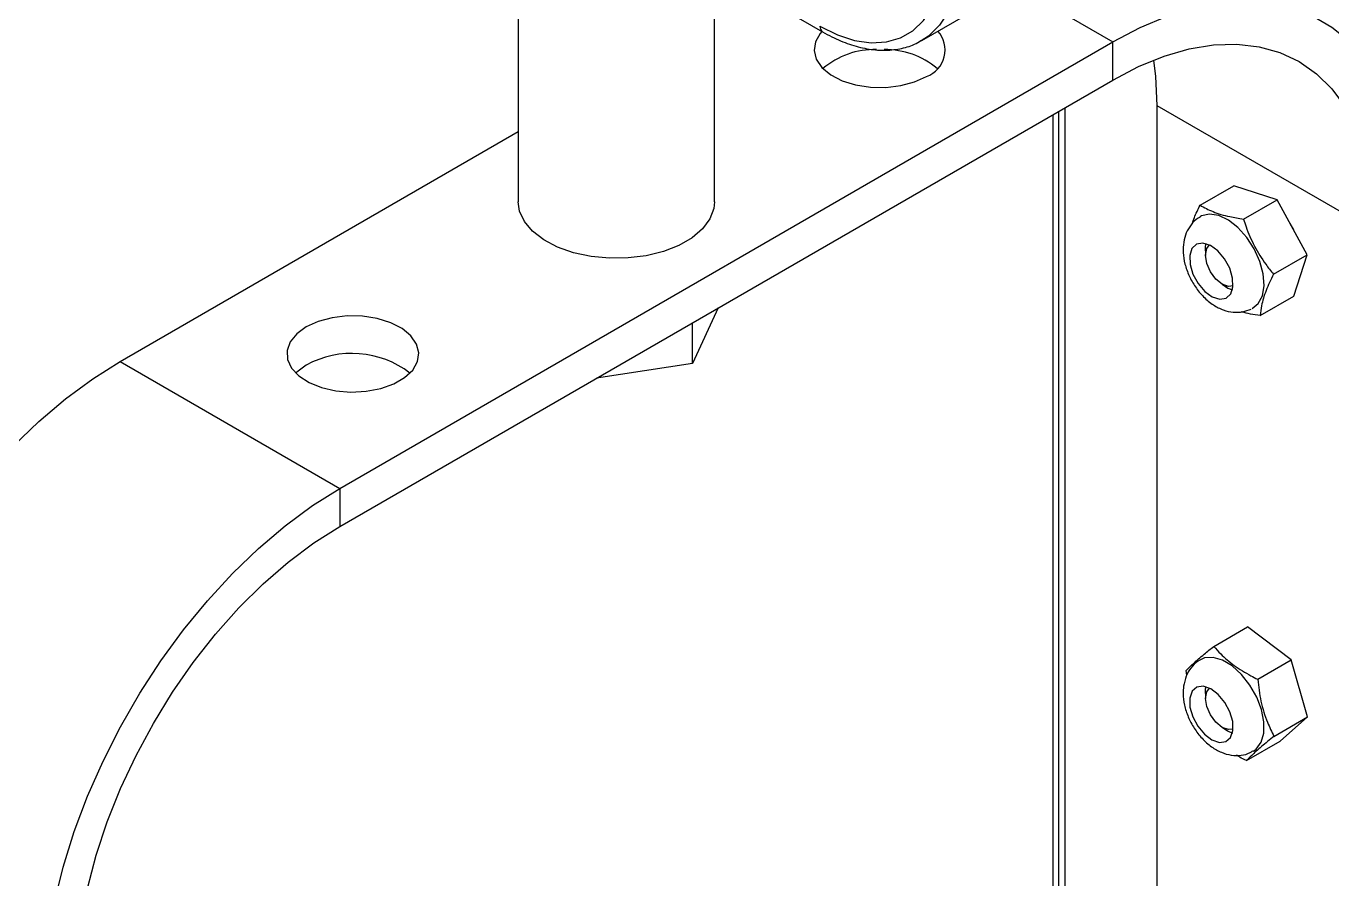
# Model space of a CAD drawing. Extents: x 8 to 113, y 1 to 87.
# Drawn here: x 77.29 to 82.55, y 13.46 to 16.89 of the extents above; entities that cross this region are included whole.
import ezdxf

# ---------------------------------------------------------------- set-up
doc = ezdxf.new("R2010")
doc.units = 0
doc.header["$MEASUREMENT"] = 0
doc.layers.add('OBJECT', color=7, linetype='CONTINUOUS')

msp = doc.modelspace()

# ---------------------------------------------------------------- linework, layer by layer
at = {"layer": 'OBJECT'}
for p, q in [((79.274, 17.1347), (79.274, 16.1789)), ((80.064, 16.1789), (80.064, 17.1027)), ((80.098, 17.0935), (80.4986, 16.8622)), ((81.2661, 17.0531), (81.6666, 16.8218)), ((80.8986, 16.8276), (81.204, 17.0039)), ((78.5554, 15.0257), (81.6666, 16.8218)), ((81.6666, 16.6683), (81.6666, 16.8218)), ((78.5554, 14.8722), (81.6666, 16.6683)), ((81.4743, 16.5573), (81.4743, 12.854)), ((81.8434, 16.5661), (82.7273, 16.0558)), ((81.8434, 16.5661), (81.8434, 10.7293)), ((81.4248, 16.5287), (81.4248, 12.8826)), ((81.4479, 16.5421), (81.4479, 12.8908)), ((77.6715, 15.536), (79.274, 16.4611)), ((82.0181, 16.1647), (82.1533, 16.2428)), ((82.3276, 16.1869), (82.1533, 16.2428)), ((82.1924, 16.1089), (82.3276, 16.1869)), ((82.4484, 15.9652), (82.3276, 16.1869)), ((82.0398, 15.9849), (82.0398, 15.9636)), ((82.3132, 15.8872), (82.4484, 15.9652)), ((82.3948, 15.7994), (82.4484, 15.9652)), ((82.1071, 15.847), (82.1255, 15.8364)), ((82.2596, 15.7214), (82.3948, 15.7994)), ((80.0788, 15.7517), (79.9752, 15.5286)), ((79.9752, 15.5286), (79.9752, 15.6919)), ((77.6715, 15.536), (78.5554, 15.0257)), ((79.9752, 15.5286), (79.5887, 15.4688)), ((78.5554, 15.0257), (78.5554, 14.8722)), ((82.0731, 14.3903), (82.2083, 14.4683)), ((82.385, 14.3361), (82.2083, 14.4683)), ((82.2498, 14.2581), (82.385, 14.3361)), ((82.4507, 14.1064), (82.385, 14.3361)), ((81.9646, 14.2744), (81.9622, 14.2927)), ((82.0407, 14.228), (82.0387, 14.2178)), ((82.0398, 14.2023), (82.0398, 14.1811)), ((82.3155, 14.0284), (82.4507, 14.1064)), ((82.3398, 14.0089), (82.4507, 14.1064)), ((82.1071, 14.0645), (82.1255, 14.0539)), ((82.2046, 13.9308), (82.3398, 14.0089))]:
    msp.add_line(p, q, dxfattribs=at)
at = {"layer": 'OBJECT', "flags": 128}
for points in [[(80.4882, 16.8851), (80.5587, 16.8503), (80.6277, 16.8278), (80.6938, 16.8181), (80.7558, 16.8214), (80.8124, 16.8376), (80.8623, 16.8665), (80.9046, 16.9073), (80.9385, 16.9594), (80.9632, 17.0215), (80.9782, 17.0925), (80.9832, 17.171)], [(81.0539, 17.171), (81.0485, 17.0869), (81.0324, 17.0108), (81.006, 16.9442), (80.9697, 16.8885), (80.9244, 16.8447), (80.8959, 16.8261)], [(81.6666, 16.8218), (81.7768, 16.8795), (81.8859, 16.925), (81.9933, 16.9578), (82.0978, 16.9777), (82.1987, 16.9845), (82.295, 16.9781), (82.3859, 16.9587), (82.4707, 16.9263), (82.5487, 16.8813), (82.6191, 16.824), (82.6814, 16.755), (82.7351, 16.6747), (82.7796, 16.5839), (82.8147, 16.4835), (82.8399, 16.3741), (82.8551, 16.2568), (82.8602, 16.1326)], [(80.4959, 16.8638), (80.4891, 16.856), (80.4697, 16.8222), (80.4643, 16.7868), (80.4733, 16.7516), (80.496, 16.7185), (80.5314, 16.6893), (80.5774, 16.6657), (80.6317, 16.6488), (80.6912, 16.6396), (80.7528, 16.6385), (80.8132, 16.6457), (80.8691, 16.6608), (80.9174, 16.6828)], [(81.6666, 16.6683), (81.7706, 16.7225), (81.8735, 16.7643), (81.9745, 16.7933), (82.0725, 16.8094), (82.1666, 16.8123), (82.2559, 16.8021), (82.3395, 16.7788), (82.4166, 16.7426), (82.4865, 16.6939), (82.5485, 16.6331), (82.602, 16.5609), (82.6465, 16.4779), (82.6816, 16.385), (82.7069, 16.283), (82.7222, 16.1729), (82.7273, 16.0558)], [(81.8306, 16.7483), (81.8383, 16.6832), (81.8434, 16.5661)], [(80.064, 16.1789), (80.0613, 16.1518), (80.0453, 16.1095), (80.0157, 16.0696), (79.9736, 16.0337), (79.9205, 16.0031), (79.8583, 15.9788), (79.7893, 15.9617), (79.7159, 15.9525), (79.6409, 15.9515), (79.5668, 15.9587), (79.4965, 15.9738), (79.4323, 15.9964), (79.3768, 16.0255), (79.3318, 16.0602), (79.2989, 16.0992), (79.2795, 16.1411), (79.274, 16.1789)], [(82.227, 15.7492), (82.2521, 15.7693), (82.2687, 15.8008), (82.2754, 15.8414), (82.272, 15.8885), (82.2586, 15.9387), (82.2361, 15.9887), (82.206, 16.0351), (82.1705, 16.0747), (82.132, 16.1047), (82.0929, 16.1233), (82.0561, 16.129), (82.0241, 16.1216), (82.0196, 16.1192)], [(82.3794, 16.0918), (82.3941, 16.0652), (82.3956, 16.0621)], [(82.1227, 15.7905), (82.1412, 15.8077), (82.1504, 15.836), (82.149, 15.872), (82.1373, 15.9113), (82.1167, 15.9491), (82.0896, 15.981), (82.0594, 16.003), (82.0296, 16.0125), (82.0039, 16.0084), (81.9854, 15.9912), (81.9762, 15.9629), (81.9776, 15.9269), (81.9893, 15.8876), (82.0099, 15.8498), (82.037, 15.8179), (82.0672, 15.7959), (82.097, 15.7864), (82.1227, 15.7905)], [(82.0407, 16.0105), (82.0385, 15.9988), (82.0398, 15.963)], [(82.1508, 15.8403), (82.1329, 15.838), (82.1071, 15.847), (82.0813, 15.8678), (82.0595, 15.8973), (82.0449, 15.9309), (82.0398, 15.9637), (82.0449, 15.9905), (82.0559, 16.0048)], [(82.1066, 15.8473), (82.1294, 15.8318), (82.1481, 15.8243)], [(78.4206, 15.675), (78.3824, 15.6471), (78.3564, 15.6148), (78.3439, 15.58), (78.3457, 15.5444), (78.3616, 15.51), (78.3909, 15.4787), (78.4319, 15.4521), (78.4824, 15.4317), (78.5397, 15.4186), (78.6007, 15.4134), (78.6621, 15.4165), (78.7206, 15.4277), (78.7731, 15.4464), (78.8166, 15.4716), (78.849, 15.5018), (78.8684, 15.5356), (78.8738, 15.5711), (78.8648, 15.6063), (78.8421, 15.6394), (78.8067, 15.6685), (78.7607, 15.6922), (78.7064, 15.7091), (78.6469, 15.7183), (78.5852, 15.7193), (78.5249, 15.7121), (78.469, 15.6971), (78.4206, 15.675)], [(76.4779, 13.4686), (76.483, 13.5987), (76.4982, 13.7336), (76.5234, 13.8721), (76.5585, 14.0131), (76.603, 14.1552), (76.6567, 14.2974), (76.719, 14.4384), (76.7894, 14.577), (76.8673, 14.7121), (76.9522, 14.8424), (77.0431, 14.9668), (77.1394, 15.0844), (77.2403, 15.194), (77.3448, 15.2948), (77.4521, 15.3859), (77.5613, 15.4665), (77.6715, 15.536)], [(78.4206, 15.5215), (78.3824, 15.4936), (78.3786, 15.4899)], [(77.3618, 12.9584), (77.3668, 13.0885), (77.3821, 13.2234), (77.4073, 13.3619), (77.4424, 13.5028), (77.4869, 13.645), (77.5405, 13.7872), (77.6028, 13.9282), (77.6733, 14.0668), (77.7512, 14.2018), (77.836, 14.3321), (77.927, 14.4566), (78.0233, 14.5741), (78.1242, 14.6838), (78.2287, 14.7846), (78.336, 14.8757), (78.4452, 14.9563), (78.5554, 15.0257)], [(77.4947, 13.0351), (77.4998, 13.1581), (77.5151, 13.2858), (77.5404, 13.417), (77.5754, 13.5504), (77.6199, 13.6848), (77.6734, 13.8188), (77.7355, 13.9511), (77.8054, 14.0805), (77.8825, 14.2058), (77.9661, 14.3256), (78.0554, 14.439), (78.1495, 14.5447), (78.2475, 14.6418), (78.3484, 14.7292), (78.4514, 14.8063), (78.5554, 14.8722)], [(82.2315, 13.9691), (82.2431, 13.9774), (82.2632, 14.0045), (82.274, 14.0418), (82.2746, 14.0867), (82.265, 14.1361), (82.246, 14.1866), (82.2187, 14.2348), (82.1851, 14.2774), (82.1475, 14.3116), (82.1083, 14.3349), (82.0703, 14.3458), (82.0361, 14.3436), (82.0195, 14.3366)], [(81.9764, 14.1819), (81.9773, 14.1462), (81.9885, 14.107), (82.0088, 14.069), (82.0356, 14.0367), (82.0657, 14.0142), (82.0956, 14.004), (82.1216, 14.0075), (82.1405, 14.0241), (82.1502, 14.052), (82.1493, 14.0876), (82.1381, 14.1269), (82.1179, 14.1649), (82.091, 14.1971), (82.0609, 14.2197), (82.031, 14.2299), (82.005, 14.2264), (81.9861, 14.2098), (81.9764, 14.1819)], [(82.0387, 14.2178), (82.0395, 14.1821), (82.0398, 14.1805)], [(82.1508, 14.0578), (82.1329, 14.0555), (82.1071, 14.0645), (82.0813, 14.0853), (82.0595, 14.1148), (82.0449, 14.1484), (82.0398, 14.1812), (82.0449, 14.2079), (82.0559, 14.2223)], [(82.1066, 14.0648), (82.128, 14.0501), (82.1481, 14.0418)]]:
    msp.add_lwpolyline(points, dxfattribs=at)
at = {"layer": 'OBJECT'}
for centre, radius, start, end in [((80.5133, 16.8827), 0.0252, 174.3805, 234.2928), ((80.8791, 16.789), 0.1128, 289.871, 42.1377), ((80.7076, 16.4706), 0.3203, 88.4488, 130.4146), ((80.7516, 16.4691), 0.3216, 49.7269, 90.8608), ((78.6051, 15.1846), 0.3841, 52.6344, 118.7034)]:
    msp.add_arc(centre, radius, start, end, dxfattribs=at)
for points, knots in [([(80.4986, 16.8622), (80.511, 16.8554), (80.5471, 16.8354), (80.607, 16.8107), (80.6771, 16.7923), (80.7452, 16.7859), (80.8093, 16.7925), (80.8598, 16.8063), (80.8859, 16.822), (80.8947, 16.8272)], [0, 0, 0, 0, 0.0889152, 0.2572873, 0.425706, 0.592987, 0.7578183, 0.9192712, 1, 1, 1, 1]), ([(81.9868, 16.091), (81.9893, 16.099), (81.9967, 16.1221), (82.0097, 16.1479), (82.0181, 16.1647)], [0, 0, 0, 0, 0.348117, 1, 1, 1, 1]), ([(82.0181, 16.1647), (82.0346, 16.1557), (82.0683, 16.1373), (82.1292, 16.1193), (82.1737, 16.112), (82.1924, 16.1089)], [0, 0, 0, 0, 0.359917, 0.730732, 1, 1, 1, 1]), ([(82.0201, 16.1182), (82.0168, 16.1166), (82.0014, 16.1096), (81.9807, 16.0872), (81.9609, 16.054), (81.9505, 16.0157), (81.9486, 15.9735), (81.9559, 15.9276), (81.9728, 15.8804), (81.9983, 15.8351), (82.0314, 15.7947), (82.0695, 15.7631), (82.1101, 15.7424), (82.1504, 15.733), (82.1892, 15.7339), (82.2123, 15.7429), (82.2232, 15.7471)], [0, 0, 0, 0, 0.019655, 0.089942, 0.15761, 0.226558, 0.300167, 0.379629, 0.462318, 0.545509, 0.629968, 0.717085, 0.79572, 0.868683, 0.937905, 1, 1, 1, 1]), ([(82.1924, 16.1089), (82.1959, 16.0986), (82.2082, 16.0617), (82.2353, 15.999), (82.2745, 15.9359), (82.3027, 15.9004), (82.3132, 15.8872)], [0, 0, 0, 0, 0.1285606, 0.4593809, 0.7998658, 1, 1, 1, 1]), ([(82.3132, 15.8872), (82.3026, 15.8651), (82.2812, 15.8201), (82.2647, 15.7647), (82.2611, 15.7342), (82.2596, 15.7214)], [0, 0, 0, 0, 0.3599162, 0.7307322, 1, 1, 1, 1]), ([(82.2596, 15.7214), (82.2336, 15.725), (82.2069, 15.7286), (82.1858, 15.7359), (82.1852, 15.7361)], [0, 0, 0, 0, 0.973401, 1, 1, 1, 1]), ([(81.9622, 14.2927), (81.9712, 14.3019), (81.9895, 14.3206), (82.0289, 14.3547), (82.06, 14.3797), (82.0731, 14.3903)], [0, 0, 0, 0, 0.359917, 0.730732, 1, 1, 1, 1]), ([(82.0731, 14.3903), (82.0823, 14.3801), (82.1065, 14.3532), (82.1547, 14.3121), (82.2074, 14.2796), (82.2407, 14.2627), (82.2498, 14.2581)], [0, 0, 0, 0, 0.200134, 0.530785, 0.87144, 1, 1, 1, 1]), ([(82.0202, 14.3356), (82.0166, 14.334), (82.0011, 14.3268), (81.9804, 14.3041), (81.9597, 14.27), (81.9543, 14.2437), (81.9515, 14.2299)], [0, 0, 0, 0, 0.089261, 0.389869, 0.679486, 1, 1, 1, 1]), ([(82.2498, 14.2581), (82.2535, 14.2284), (82.2608, 14.1679), (82.2848, 14.0909), (82.3065, 14.0469), (82.3155, 14.0284)], [0, 0, 0, 0, 0.359917, 0.730732, 1, 1, 1, 1]), ([(81.9515, 14.2299), (81.9506, 14.2201), (81.9484, 14.1953), (81.954, 14.1536), (81.9691, 14.1061), (81.9933, 14.0602), (82.0251, 14.0188), (82.0623, 13.9856), (82.1023, 13.963), (82.1428, 13.9512), (82.1823, 13.9512), (82.2129, 13.9577), (82.227, 13.9677), (82.2307, 13.9702)], [0, 0, 0, 0, 0.066249, 0.168267, 0.273581, 0.379701, 0.487118, 0.597573, 0.699154, 0.793638, 0.882685, 0.969435, 1, 1, 1, 1]), ([(82.3155, 14.0284), (82.2982, 14.0144), (82.2628, 13.9859), (82.2268, 13.9537), (82.2112, 13.9376), (82.2046, 13.9308)], [0, 0, 0, 0, 0.359916, 0.730732, 1, 1, 1, 1]), ([(82.2046, 13.9308), (82.1953, 13.9353), (82.1813, 13.9421), (82.1688, 13.9501), (82.1645, 13.9528)], [0, 0, 0, 0, 0.662615, 1, 1, 1, 1])]:
    msp.add_open_spline(points, degree=3, knots=knots, dxfattribs=at)

doc.saveas('drawing.dxf')
